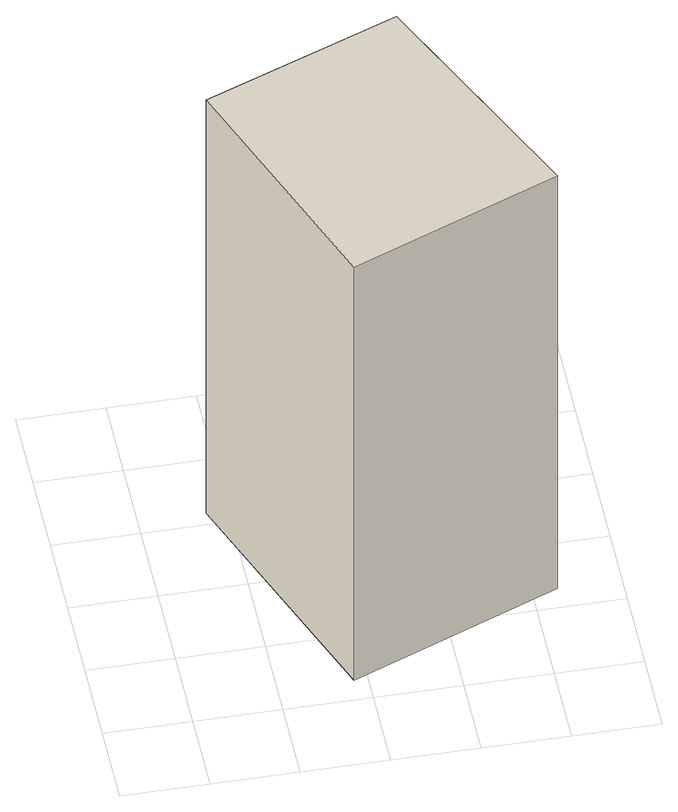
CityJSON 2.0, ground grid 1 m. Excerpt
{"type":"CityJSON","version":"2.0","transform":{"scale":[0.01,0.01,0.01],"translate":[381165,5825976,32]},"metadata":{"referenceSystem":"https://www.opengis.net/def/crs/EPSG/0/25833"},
"CityObjects":{
"building1":{"type":"Building","attributes":{"Gemeindeschluessel":"11000012","BezugspunktDach":"2200","function":"51009_1610","measuredHeight":6.22,"storeysAboveGround":0},"address":[{"country":"Germany","locality":"Berlin"}],"geometry":[{"type":"Solid","lod":"1","boundaries":[[[[0,1,2,3]],[[4,5,6,7]],[[4,7,3,2]],[[5,4,2,1]],[[6,5,1,0]],[[7,6,0,3]]]]}]}
},
"vertices":[
[184,30,708],[428,130,708],[303,408,708],[75,318,708],[303,408,86],[428,130,86],[184,30,86],[75,318,86]
]}
